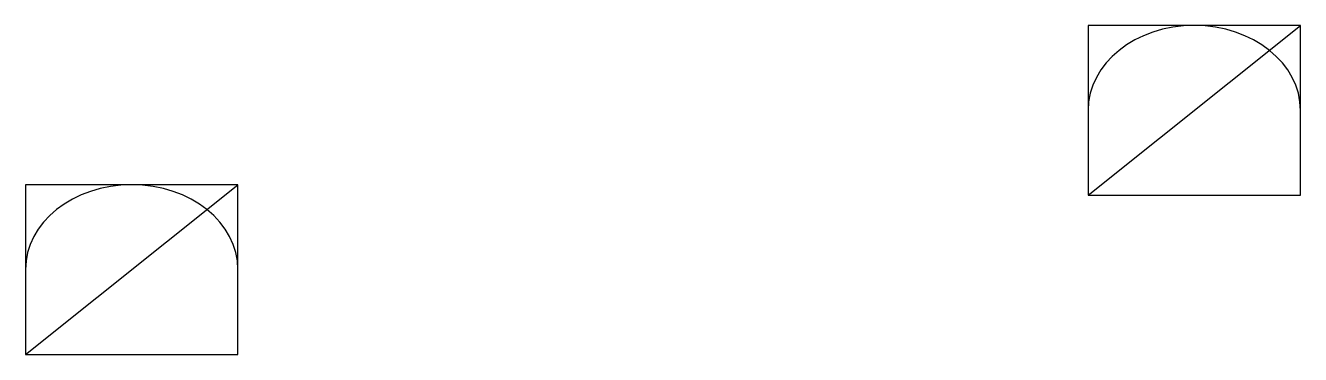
# Model space of a CAD drawing. Header units: metres. Extents: x 1000010 to 1000034, y 500002.2 to 500008.4.
import ezdxf

# ---------------------------------------------------------------- set-up
doc = ezdxf.new("R2010")
doc.units = ezdxf.units.M

# ---------------------------------------------------------------- blocks, each defined once
blk = doc.blocks.new('FLAT')
at = {"color": 5}
blk.add_line((0, 0), (4, 4), dxfattribs=at)
at = {"color": 1}
blk.add_lwpolyline([(0, 0), (4, 0), (4, 4), (0, 4)], close=True, dxfattribs=at)
at = {"color": 3}
blk.add_arc((2, 2), 2, 0, 180, dxfattribs=at)

msp = doc.modelspace()

# ---------------------------------------------------------------- block references
at = {"extrusion": (0, -0.6, 0.8)}
for p in [(1000030, 400005, -300002), (1000010, 400005, -299997)]:
    msp.add_blockref('FLAT', p, dxfattribs=at)

doc.saveas('drawing.dxf')
